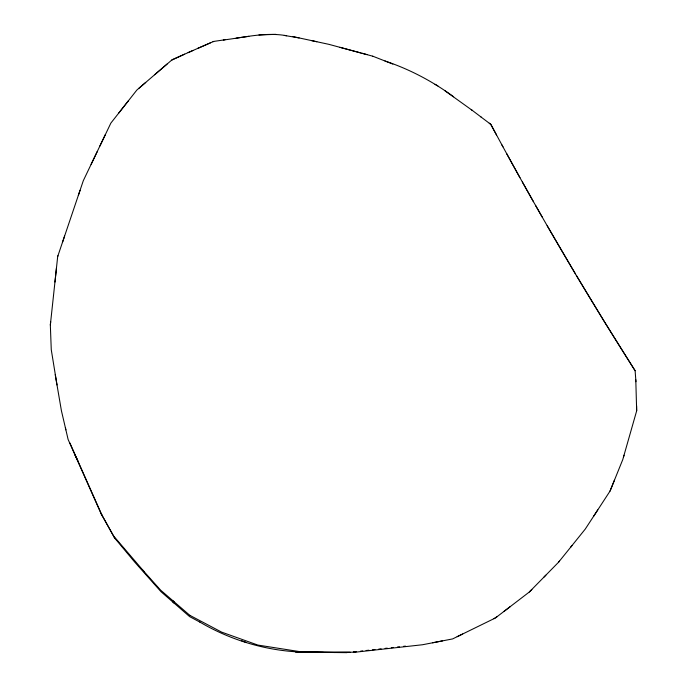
<?xml version="1.0" encoding="UTF-8"?>
<svg xmlns="http://www.w3.org/2000/svg" width="687" height="687" viewBox="0 0 687 687"><rect width="100%" height="100%" fill="white"/><g stroke="black" fill="none" stroke-linecap="round" stroke-linejoin="round"><path stroke-width="1.03" d="M54.96 282.056L57.682 256.534L83.316 180.664L105.377 134.549M57.004 384.969L51.259 349.666L50.34 324.985L56.471 267.913M50.34 324.985L50.692 321.705M635.784 379.679L636.66 410.86L622.766 459.594L610.047 491.059L593.705 516.152M623.573 456.778L624.019 455.198M78.344 195.417L80.061 190.299M57.682 256.534L57.957 255.727M62.405 242.58L64.621 236.019M614.41 480.282L610.047 491.059M91.105 164.373L97.279 151.492M99.89 146.022L110.865 123.093L136.825 90.083L145.73 82.397M597.776 509.917L585.255 529.084L570.614 547.273M118.645 113.192L128.503 100.645M544.018 577.054L558.514 562.267L571.996 545.564M558.514 562.267L559.45 561.116M503.957 611.439L529.308 592.014L545.856 575.182M529.308 592.014L531.867 589.42M138.997 88.211L167.104 64.037M154.601 74.763L172.239 59.649L193.047 50.443M171.561 60.233L184.597 54.17M497.44 616.419L493.919 618.704M510.338 606.552L495.396 617.974L452.621 638.919L422.488 644.75L354.947 652.238L300.313 651.714L257.857 645.067L221.592 632.109L189.792 615.312M457.164 636.694L462.643 634.024M188.118 52.616L213.683 41.426L225.078 39.752M197.573 48.459L210.48 42.817M213.013 41.718L213.683 41.426M432.552 642.8L442.6 640.859M223.327 40.009C244.289 37.502 265.457 31.868 286.616 35.733M236.113 38.154L248.84 36.351M334.165 652.513L350.181 652.298M353.367 651.937L356.544 651.585M366.077 650.52L368.842 650.211M372.423 649.808L374.982 649.524M378.752 649.103L381.113 648.837M385.081 648.399L387.236 648.15M391.315 647.695L393.496 647.455M397.421 647.017L399.456 646.793M403.527 646.338L405.459 646.124M353.444 651.929L356.527 651.585M360.632 651.13L362.693 650.898M258.956 34.934L275.985 34.35M199.857 622.078C232.601 641.357 270.395 652.015 308.403 652.238M309.923 652.255L323.44 652.401M300.313 651.714L301.267 651.723M346.995 652.65L295.47 652.1M284.289 35.432L299.111 37.914M292.559 36.514L316.819 41.727M311.546 40.593L328.858 44.337L360.701 52.925M339.902 47.309L367.09 54.651M361.843 53.225L372.835 56.222M241.652 640.756L246.032 642.354M384.969 60.988C409.598 69.224 432.707 81.435 453.635 96.773M372.74 56.179L392.827 64.071M200.321 622.336L189.629 616.617L161.076 591.773L134.678 562.043L114.729 538.127L100.998 513.49L68.107 439.457L65.377 427.709M435 84.286L437.868 85.875M445.142 90.916L472.381 110.461M489.247 123.205L490.81 124.381L502.944 146.82M481.046 117.022L490.81 124.381L496.572 135.073M471.282 109.619L481.269 117.185M189.887 615.397L160.629 590.15L142.698 570.064M172.549 600.438L174.094 601.778M172.729 601.915L174.24 603.229M144.493 572.082L113.57 535.954M635.939 381.723L635.114 370.731L604.843 322.418M635.114 370.731C588.175 297.016 543.7 221.721 501.931 144.957M604.594 322.014L576.35 275.453M575.337 273.744L547.17 225.705M535.525 205.353L542.189 217.032M533.447 201.695L522.352 181.978M100.998 513.49L114.729 538.127M519.939 177.667L506.637 153.579M76.351 457.533L77.811 460.814M74.694 454.279L76.18 457.611M69.885 442.969L102.294 515.911M65.875 429.847L61.409 410.689L55.226 374.613M636.609 405.777L636.66 410.86"/></g></svg>
